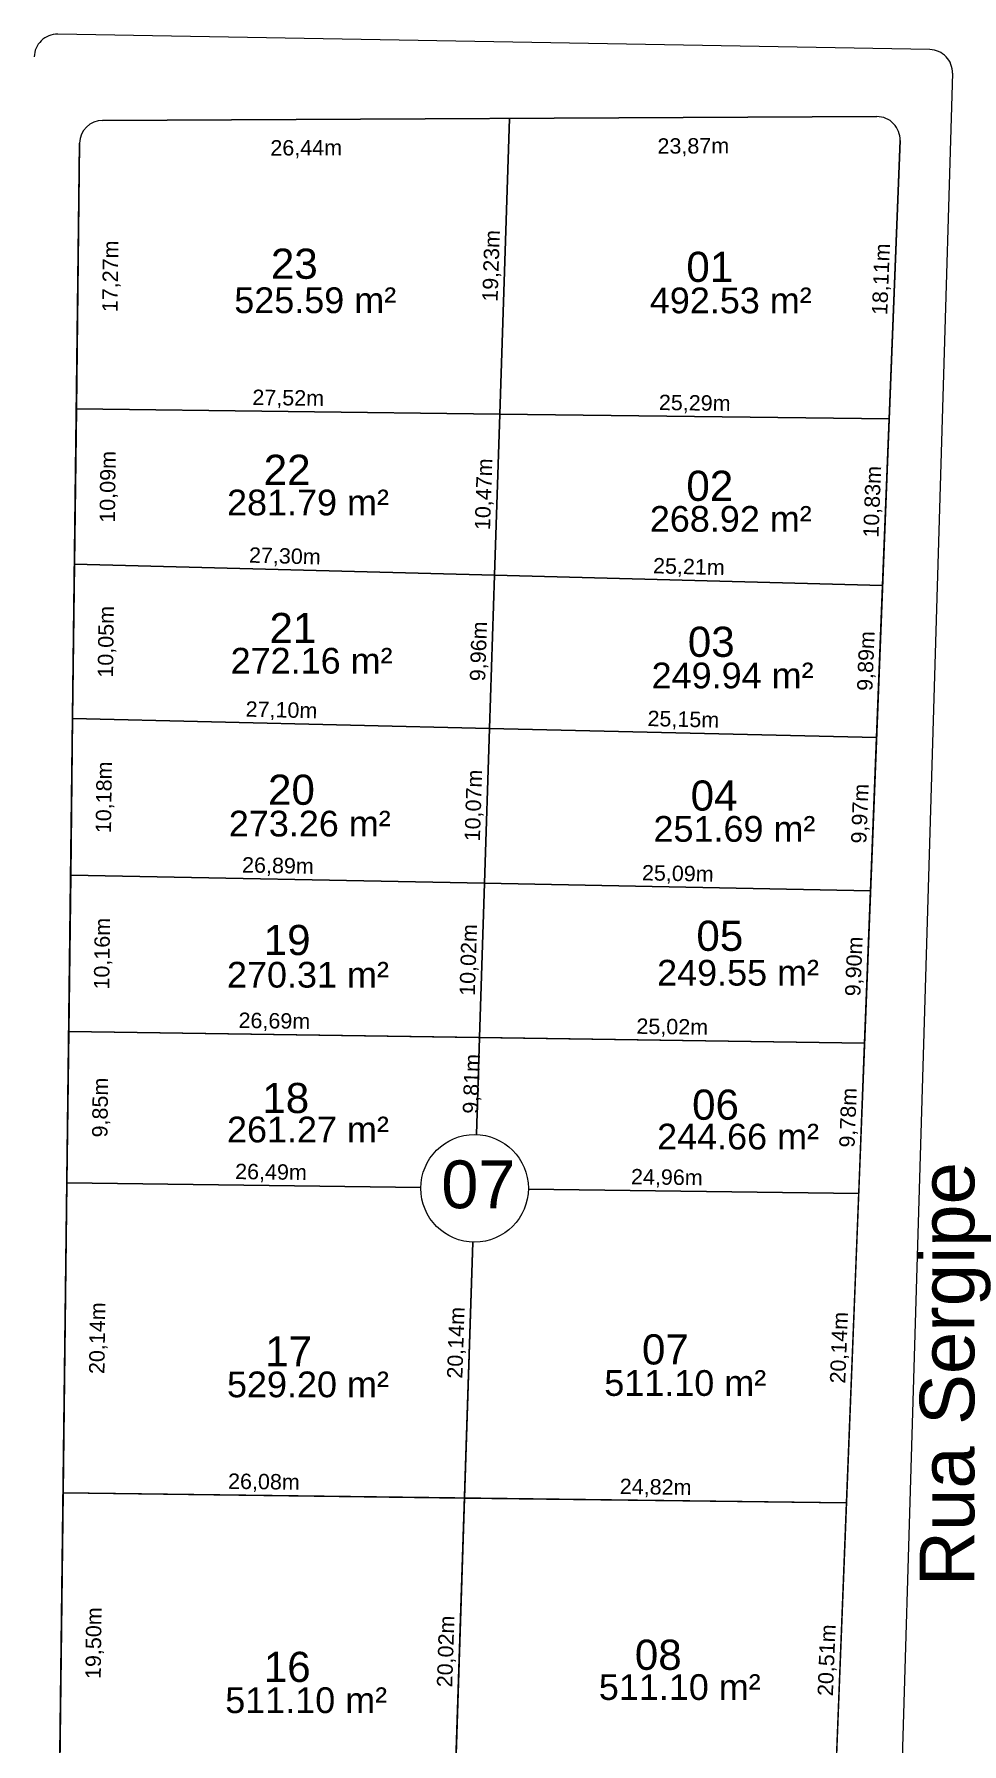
# Model space of a CAD drawing. Header units: metres. Extents: x 3808 to 8215, y 2374 to 6187.
# Drawn here: x 5150.5 to 5210.8, y 4483.2 to 4594.3 of the extents above; entities that cross this region are included whole.
import ezdxf
from ezdxf.enums import TextEntityAlignment as Align

# ---------------------------------------------------------------- set-up
doc = ezdxf.new("R2010")
doc.units = ezdxf.units.M
for name, color, linetype in [('Areas Lotes', 1, 'Continuous'), ('Calçada', 8, 'Continuous'), ('Lote', 7, 'Continuous'), ('Nome das Ruas', 7, 'Continuous'), ('Nº Lote', 7, 'Continuous'), ('Nº. quadra', 7, 'Continuous'), ('quadras', 7, 'Continuous')]:
    doc.layers.add(name, color=color, linetype=linetype)
doc.styles.add('Arial', font='arial.ttf')
doc.dimstyles.new('Copy(2) of ISO-25', dxfattribs={"dimtxt": 1, "dimasz": 2.5, "dimexe": 1.25, "dimexo": 0.625, "dimgap": 0.2, "dimtad": 1, "dimtoh": 1, "dimlfac": 1, "dimzin": 1, "dimtxsty": 'Arial', "dimblk": 'NONE', "dimcen": 0, "dimse1": 1, "dimse2": 1, "dimsd1": 1, "dimsd2": 1, "dimclrt": 256, "dimaunit": 1, "dimadec": 3, "dimazin": 0, "dimtfac": 1, "dimtmove": 0, "dimatfit": 3, "dimldrblk": 'NONE', "dimfxl": 1, "dimtolj": 1, "dimtzin": 0, "dimarcsym": 0})

# ---------------------------------------------------------------- blocks, each defined once
blk = doc.blocks.new('*D6841')
at = {"layer": 'Defpoints', "color": 0, "linetype": 'Continuous', "transparency": 16777216}
for p in [(5181.42, 4588.88), (5180.79, 4569.66), (5180.79, 4569.66)]:
    blk.add_point(p, dxfattribs=at)
at = {"layer": 'Lote', "linetype": 'Continuous', "lineweight": 5, "transparency": 16777216, "insert": (5180.31, 4579.29), "char_height": 1, "attachment_point": 5, "rotation": 88.1288, "style": 'Arial'}
blk.add_mtext('\\A1;19,23m', dxfattribs=at)
blk = doc.blocks.new('_None')
blk = doc.blocks.new('*D6842')
at = {"layer": 'Defpoints', "color": 0, "linetype": 'Continuous', "transparency": 16777216}
for p in [(5180.79, 4569.66), (5180.45, 4559.19), (5180.45, 4559.19)]:
    blk.add_point(p, dxfattribs=at)
at = {"layer": 'Lote', "linetype": 'Continuous', "lineweight": 5, "transparency": 16777216, "insert": (5179.82, 4564.45), "char_height": 1, "attachment_point": 5, "rotation": 88.1288, "style": 'Arial'}
blk.add_mtext('\\A1;10,47m', dxfattribs=at)
blk = doc.blocks.new('*D6843')
at = {"layer": 'Defpoints', "color": 0, "linetype": 'Continuous', "transparency": 16777216}
for p in [(5180.45, 4559.19), (5180.12, 4549.23), (5180.12, 4549.23)]:
    blk.add_point(p, dxfattribs=at)
at = {"layer": 'Lote', "linetype": 'Continuous', "lineweight": 5, "transparency": 16777216, "insert": (5179.49, 4554.24), "char_height": 1, "attachment_point": 5, "rotation": 88.1288, "style": 'Arial'}
blk.add_mtext('\\A1;9,96m', dxfattribs=at)
blk = doc.blocks.new('*D6844')
at = {"layer": 'Defpoints', "color": 0, "linetype": 'Continuous', "transparency": 16777216}
for p in [(5180.12, 4549.23), (5179.8, 4539.17), (5179.8, 4539.17)]:
    blk.add_point(p, dxfattribs=at)
at = {"layer": 'Lote', "linetype": 'Continuous', "lineweight": 5, "transparency": 16777216, "insert": (5179.16, 4544.22), "char_height": 1, "attachment_point": 5, "rotation": 88.1288, "style": 'Arial'}
blk.add_mtext('\\A1;10,07m', dxfattribs=at)
blk = doc.blocks.new('*D6845')
at = {"layer": 'Defpoints', "color": 0, "linetype": 'Continuous', "transparency": 16777216}
for p in [(5179.8, 4539.17), (5179.47, 4529.15), (5179.47, 4529.15)]:
    blk.add_point(p, dxfattribs=at)
at = {"layer": 'Lote', "linetype": 'Continuous', "lineweight": 5, "transparency": 16777216, "insert": (5178.83, 4534.18), "char_height": 1, "attachment_point": 5, "rotation": 88.1288, "style": 'Arial'}
blk.add_mtext('\\A1;10,02m', dxfattribs=at)
blk = doc.blocks.new('*D6846')
at = {"layer": 'Defpoints', "color": 0, "linetype": 'Continuous', "transparency": 16777216}
for p in [(5179.47, 4529.15), (5179.15, 4519.34), (5179.15, 4519.34)]:
    blk.add_point(p, dxfattribs=at)
at = {"layer": 'Lote', "linetype": 'Continuous', "lineweight": 5, "transparency": 16777216, "insert": (5179.03, 4526.13), "char_height": 1, "attachment_point": 5, "rotation": 88.1288, "style": 'Arial'}
blk.add_mtext('\\A1;9,81m', dxfattribs=at)
blk = doc.blocks.new('*D6847')
at = {"layer": 'Defpoints', "color": 0, "linetype": 'Continuous', "transparency": 16777216}
for p in [(5179.15, 4519.34), (5178.49, 4499.21), (5178.49, 4499.21)]:
    blk.add_point(p, dxfattribs=at)
at = {"layer": 'Lote', "linetype": 'Continuous', "lineweight": 5, "transparency": 16777216, "insert": (5178.02, 4509.3), "char_height": 1, "attachment_point": 5, "rotation": 88.1288, "style": 'Arial'}
blk.add_mtext('\\A1;20,14m', dxfattribs=at)
blk = doc.blocks.new('*D6848')
at = {"layer": 'Defpoints', "color": 0, "linetype": 'Continuous', "transparency": 16777216}
for p in [(5178.49, 4499.21), (5177.84, 4479.21), (5178.49, 4479.19)]:
    blk.add_point(p, dxfattribs=at)
at = {"layer": 'Lote', "linetype": 'Continuous', "lineweight": 5, "transparency": 16777216, "insert": (5177.36, 4489.24), "char_height": 1, "attachment_point": 5, "rotation": 88.1288, "style": 'Arial'}
blk.add_mtext('\\A1;20,02m', dxfattribs=at)
blk = doc.blocks.new('*D6863')
at = {"layer": 'Defpoints', "color": 0, "linetype": 'Continuous', "transparency": 16777216}
for p in [(5203.31, 4498.89), (5203.31, 4498.89), (5202.51, 4478.39)]:
    blk.add_point(p, dxfattribs=at)
at = {"layer": 'Lote', "linetype": 'Continuous', "lineweight": 5, "transparency": 16777216, "insert": (5202.11, 4488.67), "char_height": 1, "attachment_point": 5, "rotation": 87.7508, "style": 'Arial'}
blk.add_mtext('\\A1;20,51m', dxfattribs=at)
blk = doc.blocks.new('*D6864')
at = {"layer": 'Defpoints', "color": 0, "linetype": 'Continuous', "transparency": 16777216}
for p in [(5204.1, 4519.01), (5204.1, 4519.01), (5203.31, 4498.89)]:
    blk.add_point(p, dxfattribs=at)
at = {"layer": 'Lote', "linetype": 'Continuous', "lineweight": 5, "transparency": 16777216, "insert": (5202.91, 4508.98), "char_height": 1, "attachment_point": 5, "rotation": 87.7508, "style": 'Arial'}
blk.add_mtext('\\A1;20,14m', dxfattribs=at)
blk = doc.blocks.new('*D6865')
at = {"layer": 'Defpoints', "color": 0, "linetype": 'Continuous', "transparency": 16777216}
for p in [(5204.49, 4528.78), (5204.49, 4528.78), (5204.1, 4519.01)]:
    blk.add_point(p, dxfattribs=at)
at = {"layer": 'Lote', "linetype": 'Continuous', "lineweight": 5, "transparency": 16777216, "insert": (5203.5, 4523.93), "char_height": 1, "attachment_point": 5, "rotation": 87.7508, "style": 'Arial'}
blk.add_mtext('\\A1;9,78m', dxfattribs=at)
blk = doc.blocks.new('*D6866')
at = {"layer": 'Defpoints', "color": 0, "linetype": 'Continuous', "transparency": 16777216}
for p in [(5204.88, 4538.67), (5204.88, 4538.67), (5204.49, 4528.78)]:
    blk.add_point(p, dxfattribs=at)
at = {"layer": 'Lote', "linetype": 'Continuous', "lineweight": 5, "transparency": 16777216, "insert": (5203.88, 4533.76), "char_height": 1, "attachment_point": 5, "rotation": 87.7508, "style": 'Arial'}
blk.add_mtext('\\A1;9,90m', dxfattribs=at)
blk = doc.blocks.new('*D6867')
at = {"layer": 'Defpoints', "color": 0, "linetype": 'Continuous', "transparency": 16777216}
for p in [(5205.27, 4548.64), (5205.27, 4548.64), (5204.88, 4538.67)]:
    blk.add_point(p, dxfattribs=at)
at = {"layer": 'Lote', "linetype": 'Continuous', "lineweight": 5, "transparency": 16777216, "insert": (5204.27, 4543.69), "char_height": 1, "attachment_point": 5, "rotation": 87.7508, "style": 'Arial'}
blk.add_mtext('\\A1;9,97m', dxfattribs=at)
blk = doc.blocks.new('*D6868')
at = {"layer": 'Defpoints', "color": 0, "linetype": 'Continuous', "transparency": 16777216}
for p in [(5205.66, 4558.52), (5205.66, 4558.52), (5205.27, 4548.64)]:
    blk.add_point(p, dxfattribs=at)
at = {"layer": 'Lote', "linetype": 'Continuous', "lineweight": 5, "transparency": 16777216, "insert": (5204.66, 4553.61), "char_height": 1, "attachment_point": 5, "rotation": 87.7508, "style": 'Arial'}
blk.add_mtext('\\A1;9,89m', dxfattribs=at)
blk = doc.blocks.new('*D6869')
at = {"layer": 'Defpoints', "color": 0, "linetype": 'Continuous', "transparency": 16777216}
for p in [(5206.08, 4569.34), (5206.08, 4569.34), (5205.66, 4558.52)]:
    blk.add_point(p, dxfattribs=at)
at = {"layer": 'Lote', "linetype": 'Continuous', "lineweight": 5, "transparency": 16777216, "insert": (5205.07, 4563.96), "char_height": 1, "attachment_point": 5, "rotation": 87.7508, "style": 'Arial'}
blk.add_mtext('\\A1;10,83m', dxfattribs=at)
blk = doc.blocks.new('*D6870')
at = {"layer": 'Defpoints', "color": 0, "linetype": 'Continuous', "transparency": 16777216}
for p in [(5206.79, 4587.43), (5206.79, 4587.43), (5206.08, 4569.34)]:
    blk.add_point(p, dxfattribs=at)
at = {"layer": 'Lote', "linetype": 'Continuous', "lineweight": 5, "transparency": 16777216, "insert": (5205.64, 4578.42), "char_height": 1, "attachment_point": 5, "rotation": 87.7508, "style": 'Arial'}
blk.add_mtext('\\A1;18,11m', dxfattribs=at)
blk = doc.blocks.new('*D6871')
at = {"layer": 'Defpoints', "color": 0, "linetype": 'Continuous', "transparency": 16777216}
for p in [(5181.42, 4588.88), (5154.98, 4588.75), (5154.99, 4586.02)]:
    blk.add_point(p, dxfattribs=at)
at = {"layer": 'Lote', "linetype": 'Continuous', "lineweight": 5, "transparency": 16777216, "insert": (5168.21, 4586.88), "char_height": 1, "attachment_point": 5, "rotation": 0.2772, "style": 'Arial'}
blk.add_mtext('\\A1;26,44m', dxfattribs=at)
blk = doc.blocks.new('*D6872')
at = {"layer": 'Defpoints', "color": 0, "linetype": 'Continuous', "transparency": 16777216}
for p in [(5181.42, 4588.88), (5205.28, 4588.99), (5181.43, 4586.14)]:
    blk.add_point(p, dxfattribs=at)
at = {"layer": 'Lote', "linetype": 'Continuous', "lineweight": 5, "transparency": 16777216, "insert": (5193.36, 4587), "char_height": 1, "attachment_point": 5, "rotation": 0.2772, "style": 'Arial'}
blk.add_mtext('\\A1;23,87m', dxfattribs=at)
blk = doc.blocks.new('*D6873')
at = {"layer": 'Defpoints', "color": 0, "linetype": 'Continuous', "transparency": 16777216}
for p in [(5153.28, 4570), (5153.28, 4570), (5180.79, 4569.66)]:
    blk.add_point(p, dxfattribs=at)
at = {"layer": 'Lote', "linetype": 'Continuous', "lineweight": 5, "transparency": 16777216, "insert": (5167.04, 4570.63), "char_height": 1, "attachment_point": 5, "rotation": 359.2831, "style": 'Arial'}
blk.add_mtext('\\A1;27,52m', dxfattribs=at)
blk = doc.blocks.new('*D6874')
at = {"layer": 'Defpoints', "color": 0, "linetype": 'Continuous', "transparency": 16777216}
for p in [(5180.79, 4569.66), (5206.08, 4569.34), (5206.08, 4569.34)]:
    blk.add_point(p, dxfattribs=at)
at = {"layer": 'Lote', "linetype": 'Continuous', "lineweight": 5, "transparency": 16777216, "insert": (5193.45, 4570.3), "char_height": 1, "attachment_point": 5, "rotation": 359.2831, "style": 'Arial'}
blk.add_mtext('\\A1;25,29m', dxfattribs=at)
blk = doc.blocks.new('*D6875')
at = {"layer": 'Defpoints', "color": 0, "linetype": 'Continuous', "transparency": 16777216}
for p in [(5153.15, 4559.91), (5153.15, 4559.91), (5180.45, 4559.19)]:
    blk.add_point(p, dxfattribs=at)
at = {"layer": 'Lote', "linetype": 'Continuous', "lineweight": 5, "transparency": 16777216, "insert": (5166.82, 4560.35), "char_height": 1, "attachment_point": 5, "rotation": 358.4799, "style": 'Arial'}
blk.add_mtext('\\A1;27,30m', dxfattribs=at)
blk = doc.blocks.new('*D6876')
at = {"layer": 'Defpoints', "color": 0, "linetype": 'Continuous', "transparency": 16777216}
for p in [(5180.45, 4559.19), (5205.66, 4558.52), (5205.66, 4558.52)]:
    blk.add_point(p, dxfattribs=at)
at = {"layer": 'Lote', "linetype": 'Continuous', "lineweight": 5, "transparency": 16777216, "insert": (5193.07, 4559.66), "char_height": 1, "attachment_point": 5, "rotation": 358.4799, "style": 'Arial'}
blk.add_mtext('\\A1;25,21m', dxfattribs=at)
blk = doc.blocks.new('*D6877')
at = {"layer": 'Defpoints', "color": 0, "linetype": 'Continuous', "transparency": 16777216}
for p in [(5153.03, 4549.87), (5153.03, 4549.87), (5180.12, 4549.23)]:
    blk.add_point(p, dxfattribs=at)
at = {"layer": 'Lote', "linetype": 'Continuous', "lineweight": 5, "transparency": 16777216, "insert": (5166.6, 4550.35), "char_height": 1, "attachment_point": 5, "rotation": 358.6538, "style": 'Arial'}
blk.add_mtext('\\A1;27,10m', dxfattribs=at)
blk = doc.blocks.new('*D6878')
at = {"layer": 'Defpoints', "color": 0, "linetype": 'Continuous', "transparency": 16777216}
for p in [(5180.12, 4549.23), (5205.27, 4548.64), (5205.27, 4548.64)]:
    blk.add_point(p, dxfattribs=at)
at = {"layer": 'Lote', "linetype": 'Continuous', "lineweight": 5, "transparency": 16777216, "insert": (5192.71, 4549.74), "char_height": 1, "attachment_point": 5, "rotation": 358.6538, "style": 'Arial'}
blk.add_mtext('\\A1;25,15m', dxfattribs=at)
blk = doc.blocks.new('*D6879')
at = {"layer": 'Defpoints', "color": 0, "linetype": 'Continuous', "transparency": 16777216}
for p in [(5152.91, 4539.69), (5152.91, 4539.69), (5179.8, 4539.17)]:
    blk.add_point(p, dxfattribs=at)
at = {"layer": 'Lote', "linetype": 'Continuous', "lineweight": 5, "transparency": 16777216, "insert": (5166.37, 4540.23), "char_height": 1, "attachment_point": 5, "rotation": 358.8773, "style": 'Arial'}
blk.add_mtext('\\A1;26,89m', dxfattribs=at)
blk = doc.blocks.new('*D6880')
at = {"layer": 'Defpoints', "color": 0, "linetype": 'Continuous', "transparency": 16777216}
for p in [(5179.8, 4539.17), (5179.8, 4539.17), (5204.88, 4538.67)]:
    blk.add_point(p, dxfattribs=at)
at = {"layer": 'Lote', "linetype": 'Continuous', "lineweight": 5, "transparency": 16777216, "insert": (5192.35, 4539.72), "char_height": 1, "attachment_point": 5, "rotation": 358.8773, "style": 'Arial'}
blk.add_mtext('\\A1;25,09m', dxfattribs=at)
blk = doc.blocks.new('*D6881')
at = {"layer": 'Defpoints', "color": 0, "linetype": 'Continuous', "transparency": 16777216}
for p in [(5152.78, 4529.54), (5152.78, 4529.54), (5179.47, 4529.15)]:
    blk.add_point(p, dxfattribs=at)
at = {"layer": 'Lote', "linetype": 'Continuous', "lineweight": 5, "transparency": 16777216, "insert": (5166.14, 4530.14), "char_height": 1, "attachment_point": 5, "rotation": 359.1624, "style": 'Arial'}
blk.add_mtext('\\A1;26,69m', dxfattribs=at)
blk = doc.blocks.new('*D6882')
at = {"layer": 'Defpoints', "color": 0, "linetype": 'Continuous', "transparency": 16777216}
for p in [(5179.47, 4529.15), (5204.49, 4528.78), (5204.49, 4528.78)]:
    blk.add_point(p, dxfattribs=at)
at = {"layer": 'Lote', "linetype": 'Continuous', "lineweight": 5, "transparency": 16777216, "insert": (5191.99, 4529.76), "char_height": 1, "attachment_point": 5, "rotation": 359.1624, "style": 'Arial'}
blk.add_mtext('\\A1;25,02m', dxfattribs=at)
blk = doc.blocks.new('*D6883')
at = {"layer": 'Defpoints', "color": 0, "linetype": 'Continuous', "transparency": 16777216}
for p in [(5152.66, 4519.69), (5152.66, 4519.69), (5179.15, 4519.34)]:
    blk.add_point(p, dxfattribs=at)
at = {"layer": 'Lote', "linetype": 'Continuous', "lineweight": 5, "transparency": 16777216, "insert": (5165.92, 4520.32), "char_height": 1, "attachment_point": 5, "rotation": 359.2437, "style": 'Arial'}
blk.add_mtext('\\A1;26,49m', dxfattribs=at)
blk = doc.blocks.new('*D6884')
at = {"layer": 'Defpoints', "color": 0, "linetype": 'Continuous', "transparency": 16777216}
for p in [(5179.15, 4519.34), (5179.15, 4519.34), (5204.1, 4519.01)]:
    blk.add_point(p, dxfattribs=at)
at = {"layer": 'Lote', "linetype": 'Continuous', "lineweight": 5, "transparency": 16777216, "insert": (5191.64, 4519.98), "char_height": 1, "attachment_point": 5, "rotation": 359.2437, "style": 'Arial'}
blk.add_mtext('\\A1;24,96m', dxfattribs=at)
blk = doc.blocks.new('*D6885')
at = {"layer": 'Defpoints', "color": 0, "linetype": 'Continuous', "transparency": 16777216}
for p in [(5178.49, 4499.21), (5178.49, 4499.21), (5203.31, 4498.89)]:
    blk.add_point(p, dxfattribs=at)
at = {"layer": 'Lote', "linetype": 'Continuous', "lineweight": 5, "transparency": 16777216, "insert": (5190.91, 4499.85), "char_height": 1, "attachment_point": 5, "rotation": 359.2527, "style": 'Arial'}
blk.add_mtext('\\A1;24,82m', dxfattribs=at)
blk = doc.blocks.new('*D6886')
at = {"layer": 'Defpoints', "color": 0, "linetype": 'Continuous', "transparency": 16777216}
for p in [(5152.42, 4499.56), (5152.42, 4499.56), (5178.49, 4499.21)]:
    blk.add_point(p, dxfattribs=at)
at = {"layer": 'Lote', "linetype": 'Continuous', "lineweight": 5, "transparency": 16777216, "insert": (5165.46, 4500.19), "char_height": 1, "attachment_point": 5, "rotation": 359.2527, "style": 'Arial'}
blk.add_mtext('\\A1;26,08m', dxfattribs=at)
blk = doc.blocks.new('*D6895')
at = {"layer": 'Defpoints', "color": 0, "linetype": 'Continuous', "transparency": 16777216}
for p in [(5152.42, 4499.56), (5155.4, 4499.52), (5152.18, 4480.06)]:
    blk.add_point(p, dxfattribs=at)
at = {"layer": 'Lote', "linetype": 'Continuous', "lineweight": 5, "transparency": 16777216, "insert": (5154.48, 4489.78), "char_height": 1, "attachment_point": 5, "rotation": 89.3003, "style": 'Arial'}
blk.add_mtext('\\A1;19,50m', dxfattribs=at)
blk = doc.blocks.new('*D6896')
at = {"layer": 'Defpoints', "color": 0, "linetype": 'Continuous', "transparency": 16777216}
for p in [(5152.66, 4519.69), (5155.65, 4519.66), (5152.42, 4499.56)]:
    blk.add_point(p, dxfattribs=at)
at = {"layer": 'Lote', "linetype": 'Continuous', "lineweight": 5, "transparency": 16777216, "insert": (5154.72, 4509.6), "char_height": 1, "attachment_point": 5, "rotation": 89.3003, "style": 'Arial'}
blk.add_mtext('\\A1;20,14m', dxfattribs=at)
blk = doc.blocks.new('*D6897')
at = {"layer": 'Defpoints', "color": 0, "linetype": 'Continuous', "transparency": 16777216}
for p in [(5152.78, 4529.54), (5155.77, 4529.5), (5152.66, 4519.69)]:
    blk.add_point(p, dxfattribs=at)
at = {"layer": 'Lote', "linetype": 'Continuous', "lineweight": 5, "transparency": 16777216, "insert": (5154.91, 4524.59), "char_height": 1, "attachment_point": 5, "rotation": 89.3003, "style": 'Arial'}
blk.add_mtext('\\A1;9,85m', dxfattribs=at)
blk = doc.blocks.new('*D6898')
at = {"layer": 'Defpoints', "color": 0, "linetype": 'Continuous', "transparency": 16777216}
for p in [(5152.91, 4539.69), (5155.89, 4539.66), (5152.78, 4529.54)]:
    blk.add_point(p, dxfattribs=at)
at = {"layer": 'Lote', "linetype": 'Continuous', "lineweight": 5, "transparency": 16777216, "insert": (5155.03, 4534.59), "char_height": 1, "attachment_point": 5, "rotation": 89.3003, "style": 'Arial'}
blk.add_mtext('\\A1;10,16m', dxfattribs=at)
blk = doc.blocks.new('*D6899')
at = {"layer": 'Defpoints', "color": 0, "linetype": 'Continuous', "transparency": 16777216}
for p in [(5153.03, 4549.87), (5156.02, 4549.83), (5152.91, 4539.69)]:
    blk.add_point(p, dxfattribs=at)
at = {"layer": 'Lote', "linetype": 'Continuous', "lineweight": 5, "transparency": 16777216, "insert": (5155.15, 4544.75), "char_height": 1, "attachment_point": 5, "rotation": 89.3003, "style": 'Arial'}
blk.add_mtext('\\A1;10,18m', dxfattribs=at)
blk = doc.blocks.new('*D6900')
at = {"layer": 'Defpoints', "color": 0, "linetype": 'Continuous', "transparency": 16777216}
for p in [(5153.15, 4559.91), (5156.14, 4559.88), (5153.03, 4549.87)]:
    blk.add_point(p, dxfattribs=at)
at = {"layer": 'Lote', "linetype": 'Continuous', "lineweight": 5, "transparency": 16777216, "insert": (5155.28, 4554.86), "char_height": 1, "attachment_point": 5, "rotation": 89.3003, "style": 'Arial'}
blk.add_mtext('\\A1;10,05m', dxfattribs=at)
blk = doc.blocks.new('*D6901')
at = {"layer": 'Defpoints', "color": 0, "linetype": 'Continuous', "transparency": 16777216}
for p in [(5153.28, 4570), (5156.26, 4569.96), (5153.15, 4559.91)]:
    blk.add_point(p, dxfattribs=at)
at = {"layer": 'Lote', "linetype": 'Continuous', "lineweight": 5, "transparency": 16777216, "insert": (5155.4, 4564.93), "char_height": 1, "attachment_point": 5, "rotation": 89.3003, "style": 'Arial'}
blk.add_mtext('\\A1;10,09m', dxfattribs=at)
blk = doc.blocks.new('*D6902')
at = {"layer": 'Defpoints', "color": 0, "linetype": 'Continuous', "transparency": 16777216}
for p in [(5153.49, 4587.27), (5156.47, 4587.23), (5153.28, 4570)]:
    blk.add_point(p, dxfattribs=at)
at = {"layer": 'Lote', "linetype": 'Continuous', "lineweight": 5, "transparency": 16777216, "insert": (5155.57, 4578.61), "char_height": 1, "attachment_point": 5, "rotation": 89.3003, "style": 'Arial'}
blk.add_mtext('\\A1;17,27m', dxfattribs=at)

msp = doc.modelspace()

# ---------------------------------------------------------------- linework, layer by layer
at = {"layer": 'Calçada', "linetype": 'Continuous', "lineweight": 5}
for p, q in [((5208.722, 4593.352), (5152.062, 4594.349)), ((5210.195, 4591.807), (5205.093, 4421.155))]:
    msp.add_line(p, q, dxfattribs=at)
for centre, start, end in [((5152.036, 4592.849), 88.99138, 179.00625), ((5208.696, 4591.852), 358.28765, 88.99138)]:
    msp.add_arc(centre, 1.5, start, end, dxfattribs=at)
at = {"layer": 'Lote', "lineweight": 5}
for p, q in [((5179.262, 4522.836), (5181.42, 4588.877)), ((5153.278, 4570.001), (5206.08, 4569.341)), ((5205.655, 4558.52), (5153.154, 4559.913)), ((5153.032, 4549.867), (5205.267, 4548.64)), ((5204.876, 4538.674), (5152.907, 4539.693)), ((5152.783, 4529.537), (5204.487, 4528.781)), ((5152.663, 4519.692), (5175.653, 4519.388)), ((5182.643, 4519.296), (5204.104, 4519.013)), ((5176.845, 4448.866), (5179.034, 4515.849)), ((5203.313, 4498.891), (5152.417, 4499.555))]:
    msp.add_line(p, q, dxfattribs=at)
at = {"layer": 'Lote', "linetype": 'Continuous', "lineweight": 5, "flags": 128}
for points in [[(5181.42, 4588.877), (5154.981, 4588.749, 0.4092283), (5153.488, 4587.267), (5153.278, 4570.001), (5180.792, 4569.657)], [(5206.08, 4569.341), (5206.791, 4587.433, 0.4271886), (5205.285, 4588.992), (5181.42, 4588.877), (5180.792, 4569.657)]]:
    msp.add_lwpolyline(points, format="xyb", close=True, dxfattribs=at)
for points in [[(5180.45, 4559.189), (5180.792, 4569.657), (5153.278, 4570.001), (5153.154, 4559.913)], [(5205.655, 4558.52), (5206.08, 4569.341), (5180.792, 4569.657), (5180.45, 4559.189)], [(5153.154, 4559.913), (5153.032, 4549.867), (5180.124, 4549.23), (5180.45, 4559.189)], [(5180.45, 4559.189), (5180.124, 4549.23), (5205.267, 4548.64), (5205.655, 4558.52)], [(5179.796, 4539.166), (5180.124, 4549.23), (5153.032, 4549.867), (5152.907, 4539.693)], [(5180.124, 4549.23), (5179.796, 4539.166), (5204.876, 4538.674), (5205.267, 4548.64)], [(5152.907, 4539.693), (5152.783, 4529.537), (5179.468, 4529.147), (5179.796, 4539.166)], [(5179.796, 4539.166), (5179.468, 4529.147), (5204.487, 4528.781), (5204.876, 4538.674)], [(5177.837, 4479.21), (5178.49, 4499.215), (5152.417, 4499.555), (5152.179, 4480.061)], [(5178.49, 4499.215), (5152.417, 4499.555), (5152.179, 4480.061), (5177.837, 4479.21)], [(5177.837, 4479.21), (5202.508, 4478.392), (5203.313, 4498.891), (5178.49, 4499.215)], [(5178.49, 4499.215), (5177.837, 4479.21), (5202.508, 4478.392), (5203.313, 4498.891)]]:
    msp.add_lwpolyline(points, close=True, dxfattribs=at)
for points in [[(5179.262, 4522.836), (5179.468, 4529.147), (5152.783, 4529.537), (5152.663, 4519.692), (5175.653, 4519.388)], [(5182.643, 4519.296), (5204.104, 4519.013), (5204.487, 4528.781), (5179.468, 4529.147), (5179.262, 4522.836)], [(5175.653, 4519.388), (5152.663, 4519.692), (5152.417, 4499.555), (5178.49, 4499.215), (5179.034, 4515.849)], [(5179.034, 4515.849), (5178.49, 4499.215), (5203.313, 4498.891), (5204.104, 4519.013), (5182.643, 4519.296)]]:
    msp.add_lwpolyline(points, dxfattribs=at)
at = {"layer": 'Nº. quadra', "lineweight": 5}
msp.add_circle((5179.148, 4519.342), 3.496, dxfattribs=at)
at = {"layer": 'quadras', "lineweight": 5}
for p, q in [((5154.981, 4588.749), (5205.285, 4588.992)), ((5151.519, 4425.974), (5153.488, 4587.267)), ((5206.791, 4587.433), (5200.424, 4425.323))]:
    msp.add_line(p, q, dxfattribs=at)
at = {"layer": 'quadras', "linetype": 'Continuous', "lineweight": 5, "flags": 128}
msp.add_lwpolyline([(5206.791, 4587.433, 0.4271886), (5205.285, 4588.992), (5154.981, 4588.749, 0.4092283), (5153.488, 4587.267), (5151.519, 4425.974, 0.4141281), (5153, 4424.456), (5198.906, 4423.882, 0.4063993), (5200.424, 4425.323)], format="xyb", close=True, dxfattribs=at)
at = {"layer": 'quadras', "lineweight": 5}
for centre, start, end in [((5205.292, 4587.492), 357.75076, 90.27724), ((5154.988, 4587.249), 90.27724, 179.30031)]:
    msp.add_arc(centre, 1.5, start, end, dxfattribs=at)

# ---------------------------------------------------------------- texts
at = {"layer": 'Areas Lotes', "linetype": 'Continuous', "lineweight": 5, "style": 'Arial'}
for s, p in [('525.59 m²', (5163.535, 4576.223)), ('492.53 m²', (5190.533, 4576.212)), ('281.79 m²', (5163.065, 4563.077)), ('268.92 m²', (5190.533, 4562.012)), ('272.16 m²', (5163.299, 4552.794)), ('249.94 m²', (5190.651, 4551.836)), ('273.26 m²', (5163.18, 4542.208)), ('251.69 m²', (5190.77, 4541.865)), ('270.31 m²', (5163.062, 4532.387)), ('249.55 m²', (5191.007, 4532.517)), ('261.27 m²', (5163.062, 4522.329)), ('244.66 m²', (5191.007, 4521.867)), ('529.20 m²', (5163.062, 4505.763)), ('511.10 m²', (5187.574, 4505.852)), ('511.10 m²', (5187.219, 4486.091)), ('511.10 m²', (5162.947, 4485.238))]:
    msp.add_text(s, height=1.6726, dxfattribs=at).set_placement(p)
at = {"layer": 'Nome das Ruas', "lineweight": 5, "style": 'Arial'}
msp.add_text('Rua Sergipe', height=3.55, rotation=90, dxfattribs=at).set_placement((5211.618, 4493.484, 165.916))
at = {"layer": 'Nº Lote', "linetype": 'Continuous', "lineweight": 5, "style": 'Arial'}
for s, p in [('23', (5167.436, 4578.453)), ('01', (5194.43, 4578.25)), ('22', (5166.97, 4565.059)), ('02', (5194.43, 4564.019)), ('21', (5167.343, 4554.777)), ('03', (5194.524, 4553.881)), ('20', (5167.25, 4544.267)), ('04', (5194.709, 4543.889)), ('05', (5195.082, 4534.774)), ('19', (5166.971, 4534.501)), ('18', (5166.879, 4524.231)), ('06', (5194.802, 4523.798)), ('17', (5167.065, 4507.768)), ('07', (5191.545, 4507.893)), ('08', (5191.081, 4488.047)), ('16', (5166.976, 4487.261))]:
    msp.add_text(s, height=1.96, dxfattribs=at).set_placement(p, align=Align.CENTER)
at = {"layer": 'Nº. quadra', "lineweight": 5, "style": 'Arial'}
msp.add_text('07', height=3.1039, dxfattribs=at).set_placement((5176.984, 4518.048))

# ---------------------------------------------------------------- dimensions: what is measured, and where the dimension line sits
at = {"layer": 'Lote', "linetype": 'Continuous', "lineweight": 5}
for p1, p2, distance, picture, middle in [((5181.42, 4588.877), (5154.981, 4588.749), 2.731, '*D6871', (5168.21, 4586.882)), ((5181.42, 4588.877), (5180.792, 4569.657), 0, '*D6841', (5180.305, 4579.293)), ((5205.285, 4588.992), (5181.42, 4588.877), 2.733, '*D6872', (5193.362, 4587.003)), ((5180.792, 4569.657), (5153.278, 4570.001), 0, '*D6873', (5167.045, 4570.63)), ((5180.792, 4569.657), (5206.08, 4569.341), 0, '*D6874', (5193.446, 4570.3)), ((5180.4497, 4559.189), (5153.1544, 4559.9133), 0, '*D6875', (5166.8233, 4560.3519)), ((5180.45, 4559.189), (5205.655, 4558.52), 0, '*D6876', (5193.074, 4559.655)), ((5180.124, 4549.23), (5153.032, 4549.867), 0, '*D6877', (5166.597, 4550.349)), ((5180.124, 4549.23), (5205.267, 4548.64), 0, '*D6878', (5192.715, 4549.736)), ((5179.796, 4539.166), (5152.907, 4539.693), 0, '*D6879', (5166.367, 4540.23)), ((5204.8758, 4538.6742), (5179.7956, 4539.1658), 0, '*D6880', (5192.3514, 4539.7208)), ((5179.468, 4529.147), (5152.783, 4529.537), 0, '*D6881', (5166.138, 4530.143)), ((5179.468, 4529.147), (5204.487, 4528.781), 0, '*D6882', (5191.989, 4529.765)), ((5179.148, 4519.342), (5152.663, 4519.692), 0, '*D6883', (5165.916, 4520.318)), ((5204.104, 4519.013), (5179.148, 4519.342), 0, '*D6884', (5191.636, 4519.978)), ((5178.49, 4499.215), (5152.417, 4499.555), 0, '*D6886', (5165.464, 4500.186)), ((5203.31322, 4498.89113), (5178.49035, 4499.21492), 0, '*D6885', (5190.91223, 4499.85391))]:
    dim = msp.add_aligned_dim(p1=p1, p2=p2, distance=distance, dimstyle='Copy(2) of ISO-25', override={"dimpost": 'm'}, dxfattribs=at)
    dim.commit()
    dim.dimension.update_dxf_attribs({"geometry": picture, "text_midpoint": middle})
for base, p1, p2, angle, picture, middle in [((5156.474, 4587.231), (5153.278, 4570.001), (5153.488, 4587.267), 269.30031, '*D6902', (5155.567, 4578.608)), ((5206.791, 4587.433), (5206.08, 4569.341), (5206.791, 4587.433), 267.75076, '*D6870', (5205.635, 4578.418)), ((5156.263, 4569.965), (5153.154, 4559.913), (5153.278, 4570.001), 269.30031, '*D6901', (5155.4, 4564.931)), ((5180.45, 4559.189), (5180.792, 4569.657), (5180.45, 4559.189), 88.12878, '*D6842', (5179.82, 4564.449)), ((5206.08, 4569.341), (5205.655, 4558.52), (5206.08, 4569.341), 267.75076, '*D6869', (5205.067, 4563.962)), ((5156.139, 4559.877), (5153.032, 4549.867), (5153.154, 4559.913), 269.30031, '*D6900', (5155.277, 4554.864)), ((5180.124, 4549.23), (5180.45, 4559.189), (5180.124, 4549.23), 88.12878, '*D6843', (5179.487, 4554.236)), ((5205.655, 4558.52), (5205.267, 4548.64), (5205.655, 4558.52), 267.75076, '*D6868', (5204.661, 4553.611)), ((5156.0168, 4549.8306), (5152.9075, 4539.6927), (5153.0317, 4549.8671), 269.30031, '*D6899', (5155.1538, 4544.7532)), ((5179.796, 4539.166), (5180.124, 4549.23), (5179.796, 4539.166), 88.12878, '*D6844', (5179.159, 4544.224)), ((5205.267, 4548.64), (5204.876, 4538.674), (5205.267, 4548.64), 267.75076, '*D6867', (5204.271, 4543.688)), ((5155.893, 4539.656), (5152.783, 4529.537), (5152.907, 4539.693), 269.30031, '*D6898', (5155.03, 4534.588)), ((5179.468, 4529.147), (5179.796, 4539.166), (5179.468, 4529.147), 88.12878, '*D6845', (5178.831, 4534.182)), ((5204.876, 4538.674), (5204.487, 4528.781), (5204.876, 4538.674), 267.75076, '*D6866', (5203.881, 4533.759)), ((5155.768, 4529.5), (5152.663, 4519.692), (5152.783, 4529.537), 269.30031, '*D6897', (5154.907, 4524.588)), ((5204.487, 4528.781), (5204.104, 4519.013), (5204.487, 4528.781), 267.75076, '*D6865', (5203.495, 4523.928)), ((5155.648, 4519.655), (5152.417, 4499.555), (5152.663, 4519.692), 269.30031, '*D6896', (5154.724, 4509.597)), ((5178.49, 4499.215), (5179.148, 4519.342), (5178.49, 4499.215), 88.12878, '*D6847', (5178.019, 4509.305)), ((5204.104, 4519.013), (5203.313, 4498.891), (5204.104, 4519.013), 267.75076, '*D6864', (5202.908, 4508.983)), ((5155.402, 4499.519), (5152.179, 4480.061), (5152.417, 4499.555), 269.30031, '*D6895', (5154.482, 4489.781)), ((5177.837, 4479.21), (5178.49, 4499.215), (5178.49, 4479.189), 88.12878, '*D6848', (5177.363, 4489.239)), ((5203.313, 4498.891), (5202.508, 4478.392), (5203.313, 4498.891), 267.75076, '*D6863', (5202.11, 4488.673))]:
    dim = msp.add_linear_dim(base=base, p1=p1, p2=p2, angle=angle, dimstyle='Copy(2) of ISO-25', override={"dimpost": 'm', "dimtmove": 1}, dxfattribs=at)
    dim.commit()
    dim.dimension.update_dxf_attribs({"geometry": picture, "text_midpoint": middle})
dim = msp.add_linear_dim(base=(5179.148, 4519.342), p1=(5179.468, 4529.147), p2=(5179.148, 4519.342), angle=88.12878, dimstyle='Copy(2) of ISO-25', override={"dimpost": 'm', "dimtmove": 1}, dxfattribs=at)
dim.commit()
dim.dimension.update_dxf_attribs({"geometry": '*D6846', "text_midpoint": (5179.831, 4526.099), "dimtype": 160})

doc.saveas('drawing.dxf')
